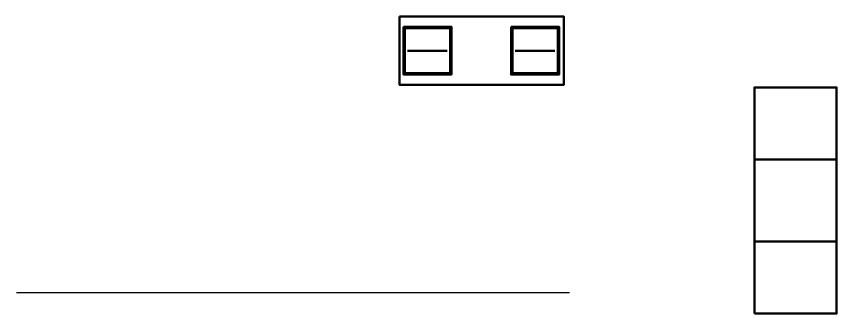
# Model space of a CAD drawing. Header units: centimetres. Extents: x 119643 to 134293, y 52287 to 57994.
# Drawn here: x 127847 to 128446, y 52287 to 52503 of the extents above; entities that cross this region are included whole.
import ezdxf

# ---------------------------------------------------------------- set-up
doc = ezdxf.new("R2010")
doc.units = ezdxf.units.CM
doc.layers.add('wall', color=254, linetype='Continuous', lineweight=50)

msp = doc.modelspace()

# ---------------------------------------------------------------- linework, layer by layer
at = {"color": 0, "linetype": 'Continuous'}
msp.add_line((127847.103, 52302.002, 100), (128251.22, 52302.002, 100), dxfattribs=at)
at = {"layer": 'wall', "color": 0, "linetype": 'Continuous'}
for p, q in [((128132.922, 52478.368, -0.5), (128161.922, 52478.368, -0.5)), ((128211.545, 52478.368, -0.5), (128240.545, 52478.368, -0.5))]:
    msp.add_line(p, q, dxfattribs=at)
for points, elevation in [([(128126.984, 52503.368), (128246.984, 52503.368), (128246.984, 52453.368), (128126.984, 52453.368)], -0.5), ([(128129.922, 52495.868), (128164.922, 52495.868), (128164.922, 52460.868), (128129.922, 52460.868)], -0.5), ([(128208.545, 52495.868), (128243.545, 52495.868), (128243.545, 52460.868), (128208.545, 52460.868)], -0.5), ([(128130.422, 52495.368), (128164.422, 52495.368), (128164.422, 52461.368), (128130.422, 52461.368)], -0.5), ([(128130.922, 52461.868), (128163.922, 52461.868), (128163.922, 52494.868), (128130.922, 52494.868)], -0.5), ([(128209.045, 52495.368), (128243.045, 52495.368), (128243.045, 52461.368), (128209.045, 52461.368)], -0.5), ([(128209.545, 52461.868), (128242.545, 52461.868), (128242.545, 52494.868), (128209.545, 52494.868)], -0.5), ([(128386.301, 52286.522), (128446.301, 52286.522), (128446.301, 52451.603), (128386.301, 52451.603)], 12.454), ([(128446.301, 52399.063), (128446.301, 52339.063), (128386.301, 52339.063), (128386.301, 52399.063)], 12.454)]:
    msp.add_lwpolyline(points, close=True, dxfattribs=dict(at, elevation=elevation))

doc.saveas('drawing.dxf')
